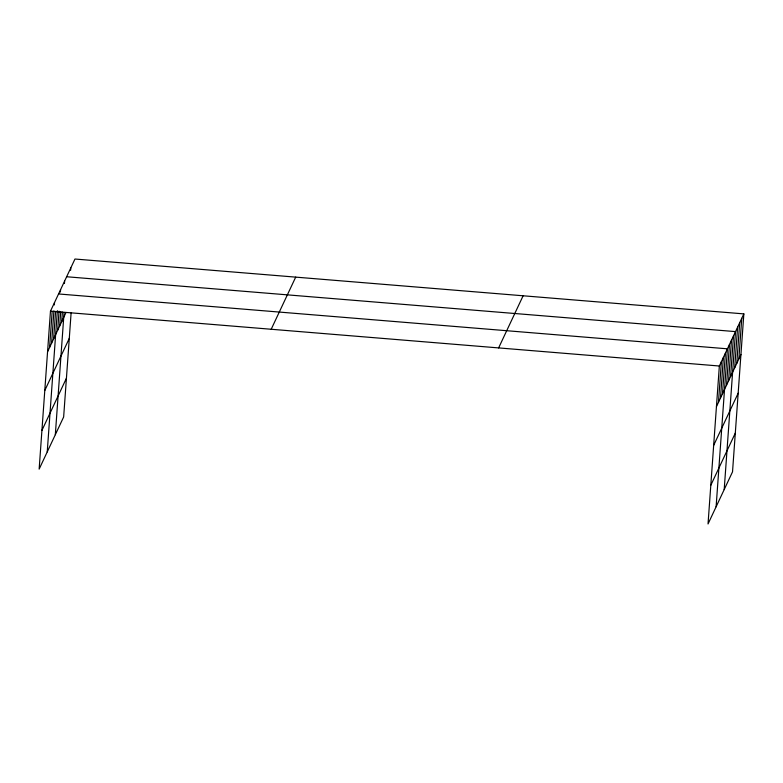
<?xml version="1.0" encoding="UTF-8"?>
<svg xmlns="http://www.w3.org/2000/svg" width="783" height="783" viewBox="0 0 783 783"><rect width="100%" height="100%" fill="white"/><g stroke="black" fill="none" stroke-linecap="round" stroke-linejoin="round"><path stroke-width="1.17" d="M743.85 313.885L719.352 366.013L708.028 523.974L732.526 471.846L743.85 313.885L74.972 259.026L50.474 311.154L39.15 469.115L63.648 416.987L71.106 312.955M49.583 347.476L52.148 311.634M51.6 343.179L53.919 310.92M54.34 304.949L54.516 302.561M53.626 338.873L55.593 311.399M47.234 451.908L57.355 310.685M57.668 330.269L59.038 311.154M60.408 292.039L60.575 289.651M59.684 325.973L60.712 311.634M61.71 321.676L62.395 312.114M64.451 283.436L64.617 281.048M55.319 434.712L64.069 312.593M70.636 270.272L70.803 267.884M718.461 402.335L721.378 361.717M720.487 398.038L723.394 357.42M722.503 393.732L725.42 353.113M716.112 506.767L727.436 348.817L58.559 293.958M726.546 385.128L729.462 344.51M728.572 380.832L731.479 340.214M730.588 376.535L733.505 335.907M724.197 489.571L735.521 331.61L66.643 276.751M734.689 367.795L737.606 327.177M736.774 363.371L739.69 322.743M738.858 358.937L741.765 318.319M47.557 351.782L65.811 312.936M44.788 390.502L69.286 338.364M41.93 430.396L66.418 378.258M271.202 329.261L295.7 277.123M498.624 347.916L523.122 295.778M716.445 406.641L740.943 354.503M713.665 445.361L738.163 393.223M710.807 485.254L735.306 433.116M50.474 311.154L719.352 366.013"/></g></svg>
